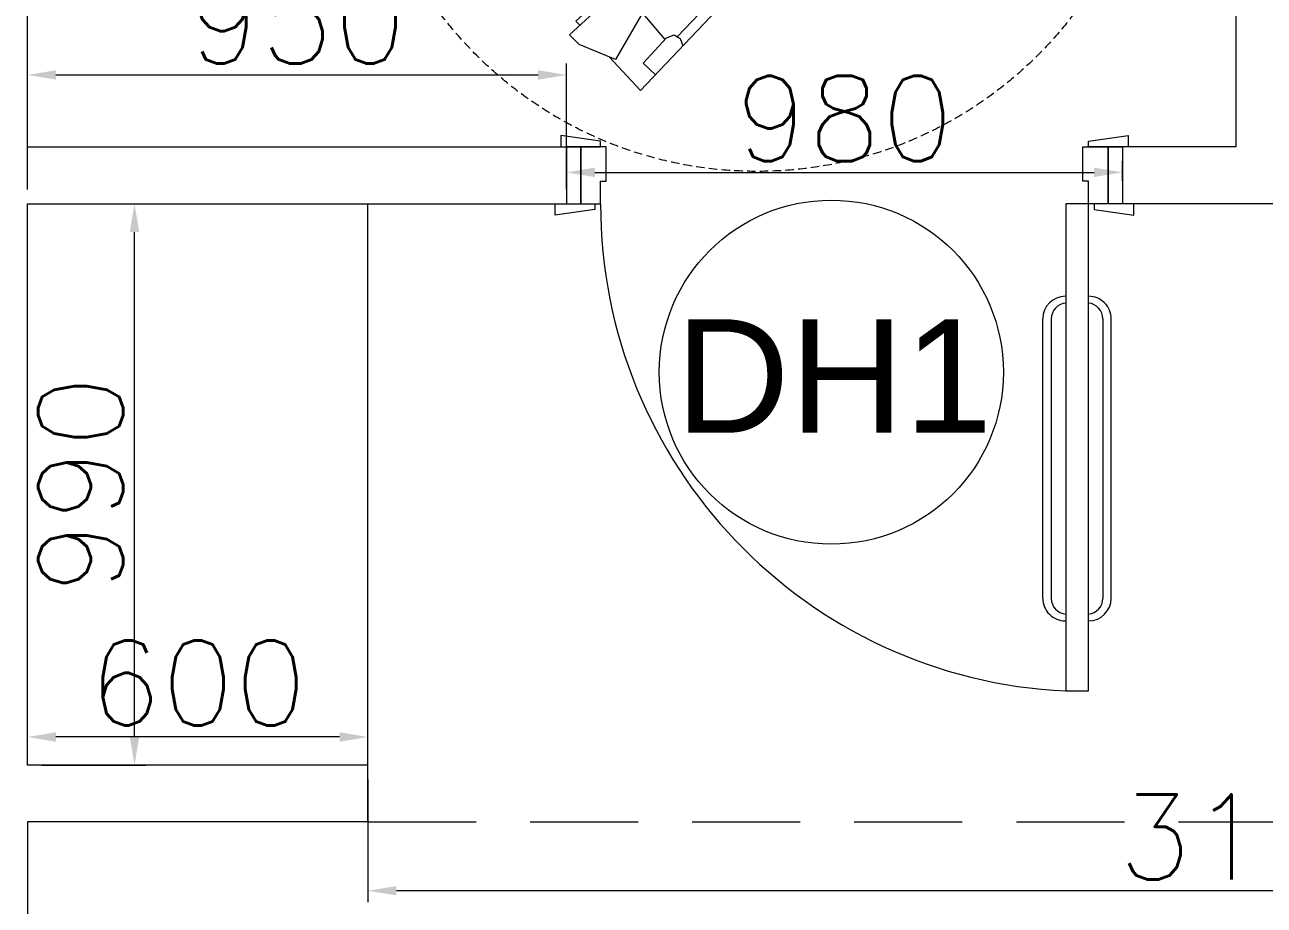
# Model space of a CAD drawing. Header units: millimetres. Extents: x -2143172 to 5255, y -610845 to 279739.
# Drawn here: x -1173459 to -1171274, y -576485 to -574933 of the extents above; entities that cross this region are included whole.
import ezdxf

# ---------------------------------------------------------------- set-up
doc = ezdxf.new("R2010")
doc.units = ezdxf.units.MM
doc.header["$LTSCALE"] = 30
for name, pattern in [('HIDDEN', [9.525, 6.35, -3.175]), ('HIDDEN2', [0.1875, 0.125, -0.0625]), ('TRATTEGGIATA', [0.75, 0.5, -0.25])]:
    doc.linetypes.add(name, pattern=pattern)
doc.layers.get('0').update_dxf_attribs({"lineweight": 5})
doc.layers.get('Defpoints').update_dxf_attribs({"lineweight": 5})
for name, color, linetype, lineweight in [('Al door tag', 4, 'Continuous', 5), ('dims.', 152, 'Continuous', 5), ('DTAG', 20, 'Continuous', 9), ('LOADING', 163, 'Continuous', 5), ('Proj', 7, 'HIDDEN2', 5), ('Walls', 32, 'Continuous', 5)]:
    doc.layers.add(name, color=color, linetype=linetype, lineweight=lineweight)
doc.layers.add('Wooden Joinery', color=7, linetype='Continuous', lineweight=5, true_color=0x521300)
doc.styles.add('SIMPLEX', font='SIMPLEX.shx', dxfattribs={"height": 150})
doc.styles.add('TTLB-A0-JeddahDP$0$swis721', font='swiss.ttf')
doc.dimstyles.new('Buk', dxfattribs={"dimtxt": 150, "dimasz": 50, "dimexe": 20, "dimexo": 25, "dimgap": 20, "dimtad": 1, "dimdec": 0, "dimrnd": 5, "dimdsep": 46, "dimtxsty": 'SIMPLEX', "dimcen": 0, "dimdle": 20, "dimclrd": 256, "dimclre": 256, "dimclrt": 256, "dimadec": 0, "dimazin": 0, "dimtfac": 0.0075, "dimtdec": 0, "dimtmove": 1, "dimatfit": 2, "dimldrblk": 'ARCHTICK', "dimfxl": 1, "dimtolj": 1, "dimtzin": 0, "dimlwd": -1, "dimlwe": -1, "dimarcsym": 0})

# ---------------------------------------------------------------- blocks, each defined once
blk = doc.blocks.new('*D572')
at = {"layer": 'Defpoints', "color": 0, "transparency": 16777216}
for p in [(-1172854, -576238.1), (-1169694, -576238.1), (-1172854, -576459.4)]:
    blk.add_point(p, dxfattribs=at)
at = {"layer": 'dims.', "linetype": 'Continuous', "transparency": 16777216}
for p, q in [((-1172854, -576263.1), (-1172854, -576479.4)), ((-1169694, -576263.1), (-1169694, -576479.4))]:
    blk.add_line(p, q, dxfattribs=at)
at = {"layer": 'dims.', "transparency": 16777216}
blk.add_line((-1169744, -576459.4), (-1172804, -576459.4), dxfattribs=at)
for points in [[(-1172804, -576451.1), (-1172804, -576467.7), (-1172854, -576459.4)], [(-1169744, -576451.1), (-1169744, -576467.7), (-1169694, -576459.4)]]:
    blk.add_solid(points, dxfattribs=at)
at = {"layer": 'dims.', "transparency": 16777216, "insert": (-1171274, -576364.4), "char_height": 150, "attachment_point": 5, "style": 'SIMPLEX'}
blk.add_mtext('\\A1;3160', dxfattribs=at)
blk = doc.blocks.new('_ArchTick')
at = {"color": 0, "linetype": 'ByBlock', "const_width": 0.15}
blk.add_lwpolyline([(-0.5, -0.5), (0.5, 0.5)], dxfattribs=at)
blk = doc.blocks.new('*D573')
at = {"layer": 'Defpoints', "color": 0, "transparency": 16777216}
for p in [(-1173454, -576188.3), (-1173454, -576238.1), (-1172854, -576238.1)]:
    blk.add_point(p, dxfattribs=at)
at = {"layer": 'dims.', "linetype": 'Continuous', "transparency": 16777216}
for p, q in [((-1173454, -576213.1), (-1173454, -576168.3)), ((-1172854, -576213.1), (-1172854, -576168.3))]:
    blk.add_line(p, q, dxfattribs=at)
at = {"layer": 'dims.', "transparency": 16777216}
blk.add_line((-1172904, -576188.3), (-1173404, -576188.3), dxfattribs=at)
for points in [[(-1173404, -576180), (-1173404, -576196.7), (-1173454, -576188.3)], [(-1172904, -576180), (-1172904, -576196.7), (-1172854, -576188.3)]]:
    blk.add_solid(points, dxfattribs=at)
at = {"layer": 'dims.', "transparency": 16777216, "insert": (-1173154, -576093.3), "char_height": 150, "attachment_point": 5, "style": 'SIMPLEX'}
blk.add_mtext('\\A1;600', dxfattribs=at)
blk = doc.blocks.new('*D574')
at = {"layer": 'Defpoints', "color": 0, "transparency": 16777216}
for p in [(-1173454, -575248.1), (-1173265.6, -575248.1), (-1173454, -576238.1)]:
    blk.add_point(p, dxfattribs=at)
at = {"layer": 'dims.', "linetype": 'Continuous', "transparency": 16777216}
for p, q in [((-1173429, -575248.1), (-1173245.6, -575248.1)), ((-1173429, -576238.1), (-1173245.6, -576238.1))]:
    blk.add_line(p, q, dxfattribs=at)
at = {"layer": 'dims.', "transparency": 16777216}
blk.add_line((-1173265.6, -576188.1), (-1173265.6, -575298.1), dxfattribs=at)
for points in [[(-1173273.9, -575298.1), (-1173257.3, -575298.1), (-1173265.6, -575248.1)], [(-1173273.9, -576188.1), (-1173257.3, -576188.1), (-1173265.6, -576238.1)]]:
    blk.add_solid(points, dxfattribs=at)
at = {"layer": 'dims.', "transparency": 16777216, "insert": (-1173360.6, -575743.1), "char_height": 150, "attachment_point": 5, "rotation": 90, "style": 'SIMPLEX'}
blk.add_mtext('\\A1;990', dxfattribs=at)
blk = doc.blocks.new('*D575')
at = {"layer": 'Defpoints', "color": 0, "transparency": 16777216}
for p in [(-1172504, -575021.1), (-1173454, -575248.1), (-1172504, -575248.1)]:
    blk.add_point(p, dxfattribs=at)
at = {"layer": 'dims.', "linetype": 'Continuous', "transparency": 16777216}
for p, q in [((-1173454, -575223.1), (-1173454, -575001.1)), ((-1172504, -575223.1), (-1172504, -575001.1))]:
    blk.add_line(p, q, dxfattribs=at)
at = {"layer": 'dims.', "transparency": 16777216}
blk.add_line((-1173404, -575021.1), (-1172554, -575021.1), dxfattribs=at)
for points in [[(-1173404, -575012.7), (-1173404, -575029.4), (-1173454, -575021.1)], [(-1172554, -575012.7), (-1172554, -575029.4), (-1172504, -575021.1)]]:
    blk.add_solid(points, dxfattribs=at)
at = {"layer": 'dims.', "transparency": 16777216, "insert": (-1172979, -574926.1), "char_height": 150, "attachment_point": 5, "style": 'SIMPLEX'}
blk.add_mtext('\\A1;950', dxfattribs=at)
blk = doc.blocks.new('*D576')
at = {"layer": 'Defpoints', "color": 0, "transparency": 16777216}
for p in [(-1171524, -575192.8), (-1172504, -575232.7), (-1171524, -575232.7)]:
    blk.add_point(p, dxfattribs=at)
at = {"layer": 'dims.', "linetype": 'Continuous', "transparency": 16777216}
for p, q in [((-1172504, -575207.7), (-1172504, -575172.8)), ((-1171524, -575207.7), (-1171524, -575172.8))]:
    blk.add_line(p, q, dxfattribs=at)
at = {"layer": 'dims.', "transparency": 16777216}
blk.add_line((-1172454, -575192.8), (-1171574, -575192.8), dxfattribs=at)
for points in [[(-1172454, -575184.5), (-1172454, -575201.1), (-1172504, -575192.8)], [(-1171574, -575184.5), (-1171574, -575201.1), (-1171524, -575192.8)]]:
    blk.add_solid(points, dxfattribs=at)
at = {"layer": 'dims.', "transparency": 16777216, "insert": (-1172014, -575097.8), "char_height": 150, "attachment_point": 5, "style": 'SIMPLEX'}
blk.add_mtext('\\A1;980', dxfattribs=at)
blk = doc.blocks.new('A$C2FCC40C0')
at = {"layer": 'DTAG'}
blk.add_circle((0, 0), 303.3, dxfattribs=at)
at = {"layer": 'DTAG', "insert": (-275.2, 93.3), "char_height": 200, "width": 6547.939, "attachment_point": 1, "style": 'TTLB-A0-JeddahDP$0$swis721'}
blk.add_mtext('DH1', dxfattribs=at)
blk = doc.blocks.new('Wheelchair')
for p, q in [((9688.8, 4580.4), (9636.3, 4519)), ((9688.8, 4580.4), (9913.2, 4363.8)), ((9695.9, 4532.4), (9716, 4554.1)), ((9647.3, 4524.1), (9584.2, 4494.7)), ((9709.9, 4426.2), (9647.3, 4524.1)), ((9695.9, 4532.4), (9738.4, 4489.9)), ((9762.6, 4492.4), (9766.7, 4505.2)), ((9584.2, 4494.7), (9568.2, 4476.7)), ((9698.4, 4444.2), (9735.9, 4492.5)), ((9738.4, 4489.9), (9752.5, 4485)), ((9752.5, 4485), (9762.6, 4492.4)), ((9968.8, 4285), (9757.7, 4488.8)), ((9568.2, 4476.7), (9665.9, 4393.6)), ((9586.8, 4461), (9580.1, 4453.2)), ((9580.1, 4453.2), (9656.4, 4390)), ((9709.9, 4426.2), (9663.7, 4398.5)), ((9779.1, 4383.2), (9709.9, 4426.2)), ((9656.4, 4390), (9661.8, 4397.1)), ((9665.9, 4393.6), (9695.8, 4341.1)), ((9900.5, 4350.6), (9959.2, 4411.4)), ((9951.7, 4408.7), (9954.5, 4406)), ((9959.2, 4411.4), (10010.4, 4361.2)), ((9452.6, 4357.1), (9469.8, 4373.8)), ((9469.8, 4373.8), (9557.2, 4280)), ((9759.9, 4375.2), (9711.9, 4320.3)), ((9759.9, 4375.2), (9778.4, 4384.2)), ((9778.4, 4384.2), (9904.8, 4281.6)), ((9933.8, 4386.5), (9932, 4388.3)), ((9934.6, 4342.8), (9980.6, 4390.4)), ((9975.8, 4385.5), (10035.6, 4327.8)), ((9426, 4292.7), (9452.6, 4357.1)), ((9486.4, 4356), (9493.9, 4363)), ((9493.9, 4363), (9560.4, 4289.7)), ((9732.8, 4330.6), (9756, 4349.7)), ((9756, 4349.7), (9802, 4345.5)), ((9934.3, 4342.8), (9906.5, 4356.1)), ((9950.7, 4359.5), (9980.6, 4330.3)), ((10015.9, 4307.3), (9956.1, 4365)), ((10010.4, 4361.2), (10005.8, 4356.5)), ((9695.8, 4341.1), (9709.9, 4321.7)), ((9732.8, 4330.6), (9727.3, 4319.9)), ((9802, 4345.5), (9893.6, 4285.1)), ((9934.7, 4342.9), (10054.3, 4227.4)), ((9980.6, 4330.3), (9986.1, 4336)), ((9751.1, 4275.1), (9711.9, 4320.3)), ((9778.1, 4291.7), (9727.3, 4319.9)), ((9371.6, 4248.8), (9430.7, 4303.9)), ((9526.6, 4234.6), (9426, 4292.7)), ((9560.4, 4289.7), (9553.6, 4283.9)), ((9775.8, 4283), (9778.1, 4291.7)), ((9789, 4271.5), (9775.8, 4283)), ((9890.5, 4287.2), (9880.7, 4247.5)), ((9893.6, 4285.1), (9904.8, 4281.6)), ((9966.8, 4282.3), (9975.4, 4291.3)), ((9975.4, 4291.3), (9984.9, 4294.4)), ((10121.6, 4286.3), (10128.5, 4293.5)), ((10121.6, 4286.3), (10499.3, 3921.8)), ((10128.5, 4293.5), (10506.2, 3929)), ((9526.6, 4234.6), (9552.2, 4282)), ((9557.2, 4280), (9611, 4252.4)), ((9770.8, 4244.3), (9751.1, 4275.1)), ((9836.1, 4243.1), (9789, 4271.5)), ((9891.8, 4246.6), (9904.8, 4281.6)), ((9904.8, 4281.6), (9992.8, 4255.2)), ((9964, 4272.7), (9966.8, 4282.3)), ((9977.3, 4259.9), (9964, 4272.7)), ((9967.7, 4265.7), (9965.5, 4263.4)), ((10489.5, 3888.5), (10084.1, 4279.7)), ((10129.9, 4278.3), (10109.5, 4257.2)), ((10137.1, 4271.4), (10116.7, 4250.3)), ((9371.6, 4248.8), (9598.1, 4034.2)), ((9419.9, 4243.9), (9399.1, 4222.7)), ((9419.9, 4243.9), (9464.3, 4203.2)), ((9508.1, 4245.3), (9461.6, 4205.7)), ((9611, 4252.4), (9631.1, 4239.2)), ((9989.6, 3975.8), (9770.8, 4244.3)), ((9879.4, 4247.6), (9836.1, 4243.1)), ((9891.8, 4246.6), (9879.4, 4247.6)), ((9966.5, 4198.9), (9891.8, 4246.6)), ((9992.8, 4255.2), (10043.4, 4233.2)), ((10183.1, 4143.7), (10063.9, 4258.7)), ((9572.7, 4167.4), (9526.6, 4234.6)), ((9579.9, 4186.9), (9632.5, 4237.3)), ((9623.1, 4216), (9633.6, 4221.9)), ((9679.4, 4200.1), (9632.5, 4237.3)), ((9664, 4172.4), (9633.6, 4221.9)), ((10043.4, 4233.2), (10099.8, 4203.2)), ((9464.3, 4203.2), (9469.8, 4189.4)), ((9623.1, 4216), (9605.2, 4191.9)), ((9711.1, 4181.9), (9679.4, 4200.1)), ((10005.5, 4168.6), (9966.5, 4198.9)), ((10099.8, 4203.2), (10116.9, 4183)), ((9462.9, 4179), (9450.3, 4174.3)), ((9469.8, 4189.4), (9462.9, 4179)), ((9679.2, 3982.3), (9466.2, 4184.1)), ((9579.9, 4186.9), (9571.7, 4168)), ((9605.2, 4191.9), (9611.4, 4146.2)), ((9672.6, 4175.1), (9664, 4172.4)), ((9684.7, 4162.4), (9672.6, 4175.1)), ((9989.1, 3975.3), (9711.1, 4181.9)), ((10116.9, 4183), (10155.6, 4163.8)), ((10130.2, 4164), (10120, 4181.2)), ((9571.7, 4168), (9679.8, 4046.3)), ((9715.1, 4116.7), (9684.7, 4162.4)), ((10047.5, 4143.9), (10005.5, 4168.6)), ((10087.4, 4131), (10130.2, 4164)), ((10155.6, 4163.8), (10251.2, 4093.6)), ((9611.4, 4146.2), (9675.8, 4057.3)), ((9851.9, 4142.1), (9833.2, 4122.2)), ((9849, 4139.2), (9835.9, 4124.9)), ((10087.4, 4131), (10047.5, 4143.9)), ((10135, 4071.7), (10087.4, 4131)), ((9712.6, 4073.2), (9715.1, 4116.7)), ((9816.8, 4105.4), (9835.9, 4124.9)), ((10204.7, 4088.4), (10101.2, 3978.7)), ((10251.2, 4093.6), (10204.7, 4088.4)), ((10251.2, 4093.6), (10275.8, 4069.8)), ((9673.6, 4060.4), (9712.8, 4071.9)), ((9714.2, 4060.8), (9712.6, 4073.2)), ((10097.7, 4073.5), (9997.2, 3968.1)), ((10187.6, 4070.2), (10097.7, 4073.5)), ((10275.8, 4069.8), (10283, 4047)), ((9610.7, 4047.5), (9552.6, 3986.2)), ((9675.8, 4057.3), (9679.8, 4046.3)), ((9714.2, 4060.8), (9679.8, 4046.3)), ((9679.8, 4046.3), (9710.1, 3959.6)), ((9765.1, 3988.4), (9714.2, 4060.8)), ((10283, 4047), (10281.4, 4032.7)), ((10469.2, 3867.5), (10283.1, 4047.1)), ((9619.9, 4014.1), (9605.4, 4041.3)), ((10281.4, 4032.7), (10176, 3886.7)), ((9576.3, 4012.7), (9574.4, 4014.4)), ((9619.9, 4013.8), (9574.4, 3965.8)), ((9619.9, 4013.8), (9740.6, 3899.4)), ((10294.8, 3967.5), (10259.1, 4001.9)), ((10271, 4018.3), (10309.2, 3981.4)), ((9552.6, 3986.2), (9605, 3937.3)), ((9554.9, 3993.8), (9557.7, 3991.1)), ((9659, 3934.2), (9598.7, 3991.4)), ((9604, 3997), (9634.5, 3968.4)), ((9681.9, 3984.4), (9673.3, 3975.3)), ((9691.3, 3987.6), (9681.9, 3984.4)), ((9704.7, 3974.8), (9691.3, 3987.6)), ((9698.5, 3984.2), (9700.7, 3986.4)), ((9797.1, 3950.8), (9765.1, 3988.4)), ((9989.1, 3975.3), (9986.9, 3977.9)), ((10101.2, 3978.7), (10059.8, 3939.5)), ((10101.2, 3978.7), (10167.6, 3911)), ((10310.6, 3982.9), (10291.2, 3962.7)), ((10389.2, 3907.1), (10310.6, 3982.9)), ((9579.2, 3970.8), (9639.5, 3913.6)), ((9634.5, 3968.4), (9629, 3962.7)), ((9673.3, 3975.3), (9670.6, 3965.7)), ((9710.1, 3959.6), (9734.3, 3910)), ((9896.3, 3862.9), (9997.1, 3968)), ((10002.4, 3961.7), (9989.1, 3975.3)), ((10002.4, 3961.7), (9993.9, 3948)), ((9997.1, 3968.1), (9995.9, 3966.7)), ((10002.4, 3961.7), (10003.2, 3962.2)), ((10003.8, 3963), (10017, 3972.2)), ((10017, 3972.2), (10055.4, 3976.6)), ((10055.4, 3976.6), (10092.1, 3970.4)), ((10291.2, 3962.7), (10369.7, 3886.9)), ((9605, 3937.3), (9609.5, 3942)), ((9823.7, 3909.9), (9797.1, 3950.8)), ((9993.9, 3948), (9991.2, 3909.5)), ((10491.3, 3929.5), (10470.9, 3908.4)), ((10499.3, 3921.8), (10506.2, 3929)), ((9734.3, 3910), (9766.8, 3855.1)), ((9838.4, 3870.6), (9823.7, 3909.9)), ((9991.2, 3909.5), (9999, 3873.1)), ((9991.2, 3863.6), (10028.5, 3906.8)), ((10369.7, 3886.9), (10389.2, 3907.1)), ((9830, 3774.5), (9709.7, 3888.4)), ((9838.4, 3870.6), (9807.3, 3826.4)), ((9899.8, 3825.8), (9838.4, 3870.6)), ((9689.7, 3867.2), (10098.6, 3479.7)), ((9766.8, 3855.1), (9787.8, 3838.9)), ((9886.2, 3755.3), (9991.2, 3863.6)), ((9903.6, 3773.2), (9896.3, 3862.9)), ((9991.2, 3863.6), (10061.7, 3800.3)), ((9684.7, 3829.6), (9677.9, 3822.3)), ((9684.7, 3829.6), (10065.8, 3468.5)), ((9693.1, 3821.6), (9713.3, 3842.9)), ((9700.4, 3814.7), (9720.5, 3836)), ((9787.8, 3838.9), (9808.6, 3801)), ((9807.3, 3826.4), (9789.7, 3835.8)), ((9677.9, 3822.3), (10058.9, 3461.2)), ((9808.6, 3801), (9883.1, 3708.7)), ((9945.2, 3681.2), (10086.4, 3793)), ((9883.1, 3708.7), (9886.2, 3755.3)), ((9883.1, 3708.7), (9907.9, 3685.2)), ((10011, 3670.7), (9975, 3704.8)), ((9907.9, 3685.2), (9931, 3679)), ((10118.7, 3500.9), (9930.9, 3678.8)), ((9931, 3679), (9945.2, 3681.2)), ((9959.2, 3692.3), (9997.7, 3655.7)), ((9996.3, 3654.2), (10015.6, 3674.6)), ((10015.6, 3674.6), (10094.8, 3599.5)), ((10075.5, 3579.1), (9996.3, 3654.2)), ((10094.8, 3599.5), (10075.5, 3579.1)), ((10057.7, 3476.1), (10077.9, 3497.4)), ((10065.8, 3468.5), (10058.9, 3461.2))]:
    blk.add_line(p, q)
at = {"color": 30, "linetype": 'TRATTEGGIATA'}
blk.add_circle((9928.9, 4043.3), 700, dxfattribs=at)
for centre, radius, start, end in [((9941.8, 4398.5), 14.2, 46.0147, 226.0147), ((10025.7, 4317.5), 14.2, 226.0147, 46.0147), ((10074, 4269.2), 14.6, 46.0147, 226.0147), ((9564.6, 4004.1), 14.2, 46.5424, 226.5424), ((9694.4, 4260), 626.4, 320.2511, 335.2615), ((9694.4, 4260), 616.4, 321.5411, 333.0972), ((9649.3, 3923.9), 14.2, 226.5424, 46.5424), ((9699.7, 3877.8), 14.6, 46.5424, 226.5424), ((10097.1, 3872.9), 80.1, 316.0147, 28.3763), ((10479.4, 3878), 14.6, 226.0147, 46.0147), ((10096.6, 3872.4), 80.1, 244.1807, 316.5424), ((9692, 4257.4), 626.4, 297.2956, 312.306), ((9692, 4257.4), 616.4, 299.4599, 311.0159), ((10108.7, 3490.3), 14.6, 226.5424, 46.5424)]:
    blk.add_arc(centre, radius, start, end)

msp = doc.modelspace()

# ---------------------------------------------------------------- linework, layer by layer
at = {"layer": 'Proj', "linetype": 'HIDDEN'}
msp.add_line((-1172854, -576338.1, 0.1), (-1169694, -576338.1, 0.1), dxfattribs=at)
at = {"layer": 'Walls'}
for p, q in [((-1173454, -575148.1, 0.1), (-1173454, -572948.1, 0.1)), ((-1171324, -572948.1, 0.1), (-1171324, -575148.1, 0.1)), ((-1173454, -575148.1, 0.1), (-1172504, -575148.1, 0.1)), ((-1172504, -575148.1, 0.1), (-1172504, -575248.1, 0.1)), ((-1171324, -575148.1, 0.1), (-1171524, -575148.1, 0.1)), ((-1171524, -575148.1, 0.1), (-1171524, -575248.1, 0.1)), ((-1173454, -575248.1, 0.1), (-1172504, -575248.1, 0.1)), ((-1173454, -576238.1, 0.1), (-1173454, -575248.1, 0.1)), ((-1171024, -575248.1, 0.1), (-1171524, -575248.1, 0.1)), ((-1172854, -576238.1, 0.1), (-1173454, -576238.1, 0.1)), ((-1172854, -576338.1, 0.1), (-1172854, -576238.1, 0.1)), ((-1172854, -576338.1, 0.1), (-1173454, -576338.1, 0.1)), ((-1173454, -576338.1, 0.1), (-1173454, -576558.1, 0.1))]:
    msp.add_line(p, q, dxfattribs=at)
at = {"layer": 'Wooden Joinery'}
for p, q in [((-1172854, -576238.1, 0.1), (-1172854, -575248.1, 0.1)), ((-1171664.4, -575943.9, 0.1), (-1171664.4, -575451.1, 0.1)), ((-1171649.5, -575451.1, 0.1), (-1171649.5, -575943.9, 0.1)), ((-1171558.7, -575451.1, 0.1), (-1171558.7, -575943.9, 0.1)), ((-1171543.7, -575943.9, 0.1), (-1171543.7, -575451.1, 0.1))]:
    msp.add_line(p, q, dxfattribs=at)
at = {"layer": 'Wooden Joinery', "elevation": 0.1}
for points in [[(-1172444, -575148.1), (-1172444, -575138.1), (-1172514, -575128.1), (-1172514, -575148.1)], [(-1171584, -575148.1), (-1171584, -575138.1), (-1171514, -575128.1), (-1171514, -575148.1)], [(-1172454, -575248.1), (-1172454, -575258.1), (-1172524, -575268.1), (-1172524, -575248.1)], [(-1171624, -575248.1), (-1171624, -576107.2), (-1171584, -576107.2), (-1171584, -575248.1)], [(-1171574, -575248.1), (-1171574, -575258.1), (-1171504, -575268.1), (-1171504, -575248.1)]]:
    msp.add_lwpolyline(points, close=True, dxfattribs=at)
for points in [[(-1172479, -575248.1), (-1172479, -575148.1), (-1172504, -575148.1), (-1172504, -575248.1), (-1172479, -575248.1)], [(-1172479, -575248.1), (-1172444, -575248.1), (-1172444, -575208.1), (-1172434, -575208.1), (-1172434, -575148.1), (-1172479, -575148.1), (-1172479, -575248.1)], [(-1171524, -575248.1), (-1171584, -575248.1), (-1171584, -575208.1), (-1171594, -575208.1), (-1171594, -575148.1), (-1171549, -575148.1), (-1171549, -575248.1)], [(-1171549, -575248.1), (-1171549, -575148.1), (-1171524, -575148.1), (-1171524, -575248.1)]]:
    msp.add_lwpolyline(points, dxfattribs=at)
at = {"layer": 'Wooden Joinery'}
for centre, radius, start, end in [((-1171584, -575248.1, 0.1), 860, 180, 267.334), ((-1171624.6, -575451.1, 0.1), 39.8, 89.9998, 179.9998), ((-1171583.6, -575451.1, 0.1), 39.8, 0.0002, 90.0002), ((-1171621.6, -575451.1, 0.1), 27.9, 95.0254, 179.9998), ((-1171586.5, -575451.1, 0.1), 27.9, 0.0002, 84.8316), ((-1171624.6, -575943.9, 0.1), 39.8, 179.9998, 269.9998), ((-1171621.6, -575943.9, 0.1), 27.9, 179.9998, 264.9746), ((-1171586.5, -575943.9, 0.1), 27.9, 275.1684, 0.0002), ((-1171583.6, -575943.9, 0.1), 39.8, 270.0002, 0.0002)]:
    msp.add_arc(centre, radius, start, end, dxfattribs=at)

# ---------------------------------------------------------------- block references
at = {"layer": 'Al door tag'}
msp.add_blockref('A$C2FCC40C0', (-1172037.1, -575545.1), dxfattribs=at)
at = {"layer": 'LOADING', "rotation": 90.00000000000001}
msp.add_blockref('Wheelchair', (-1168124.7, -584420, 0.1), dxfattribs=at)

# ---------------------------------------------------------------- dimensions: what is measured, and where the dimension line sits
at = {"layer": 'dims.'}
for base, p1, p2, picture, middle in [((-1172504, -575021.1, 0.1), (-1173454, -575248.1, 0.1), (-1172504, -575248.1, 0.1), '*D575', (-1172979, -574926.1, 0.1)), ((-1171524, -575192.8, 0.1), (-1172504, -575232.7, 0.1), (-1171524, -575232.7, 0.1), '*D576', (-1172014, -575097.8, 0.1)), ((-1173454, -576188.3, 0.1), (-1172854, -576238.1, 0.1), (-1173454, -576238.1, 0.1), '*D573', (-1173154, -576093.3, 0.1)), ((-1172854, -576459.4, 0.1), (-1169694, -576238.1, 0.1), (-1172854, -576238.1, 0.1), '*D572', (-1171274, -576364.4, 0.1))]:
    dim = msp.add_linear_dim(base=base, p1=p1, p2=p2, dimstyle='Buk', dxfattribs=at)
    dim.commit()
    dim.dimension.update_dxf_attribs({"geometry": picture, "text_midpoint": middle})
dim = msp.add_linear_dim(base=(-1173265.6, -575248.1, 0.1), p1=(-1173454, -576238.1, 0.1), p2=(-1173454, -575248.1, 0.1), angle=90, dimstyle='Buk', dxfattribs=at)
dim.commit()
dim.dimension.update_dxf_attribs({"geometry": '*D574', "text_midpoint": (-1173360.6, -575743.1, 0.1)})

doc.saveas('drawing.dxf')
